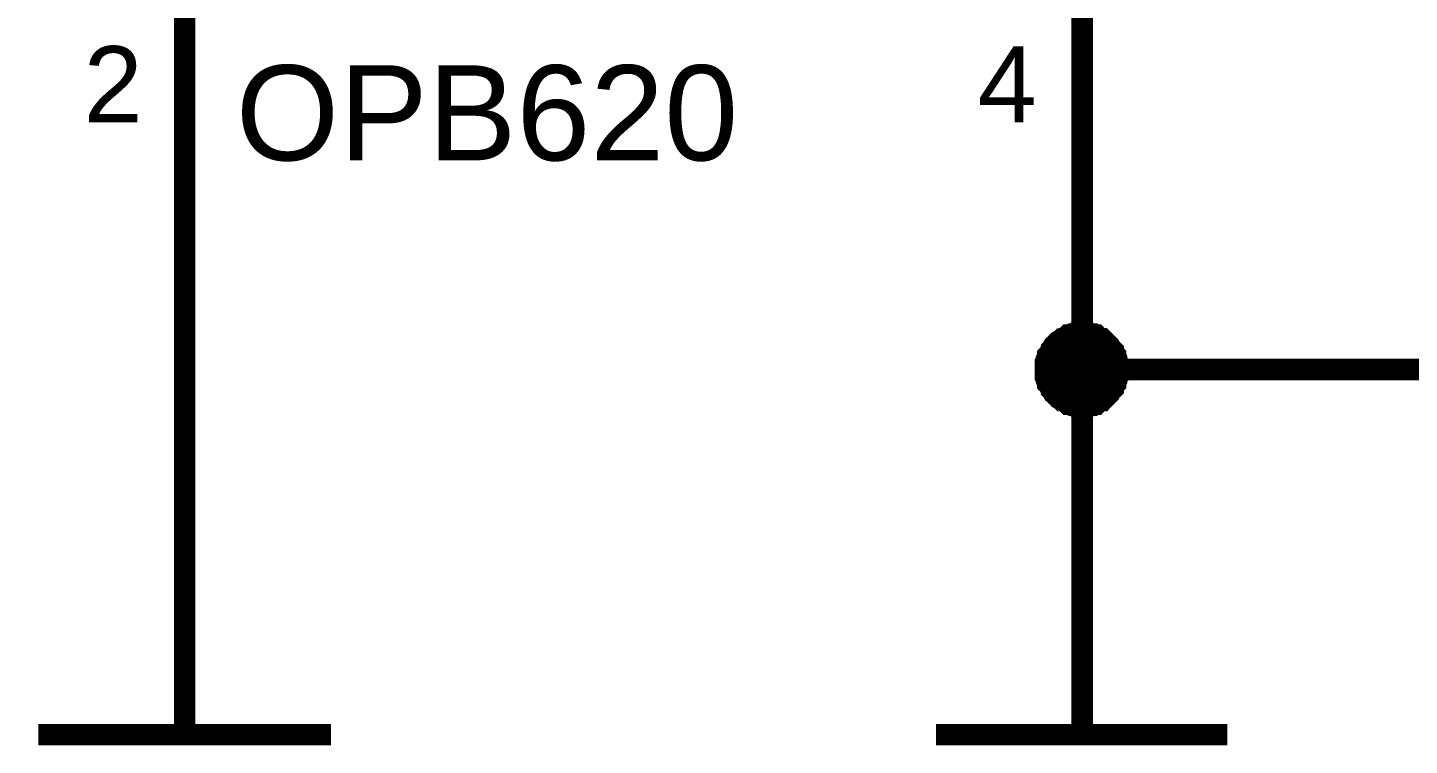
# Model space of a CAD drawing. Header units: millimetres. Extents: x -2024 to 917, y -725 to 13.
# Drawn here: x 294.98 to 314.22, y -664.03 to -654.03 of the extents above; entities that cross this region are included whole.
import ezdxf

# ---------------------------------------------------------------- set-up
doc = ezdxf.new("R2010")
doc.units = ezdxf.units.MM
doc.layers.add('Sheet', color=255, linetype='Continuous')
doc.styles.get("Standard").update_dxf_attribs({"font": 'arial.ttf'})

msp = doc.modelspace()

# ---------------------------------------------------------------- linework, layer by layer
at = {"layer": 'Sheet'}
for points, const_width in [([(297.165, -651.292), (297.165, -656.293)], 0.3), ([(309.661, -651.292), (309.661, -656.293)], 0.3), ([(319.658, -652.551), (319.658, -658.793), (309.661, -658.793), (309.661, -656.293)], 0.3), ([(297.165, -658.793), (297.165, -656.293)], 0.3), ([(309.148, -658.793), (309.148, -658.76), (309.148, -658.744), (309.148, -658.711), (309.165, -658.694), (309.165, -658.661), (309.165, -658.644), (309.181, -658.611), (309.181, -658.595), (309.198, -658.578), (309.214, -658.545), (309.231, -658.528), (309.231, -658.512), (309.247, -658.495), (309.264, -658.462), (309.281, -658.446), (309.297, -658.429), (309.314, -658.412), (309.33, -658.396), (309.363, -658.379), (309.38, -658.363), (309.396, -658.363), (309.413, -658.346), (309.446, -658.33), (309.463, -658.313), (309.479, -658.313), (309.512, -658.297), (309.529, -658.297), (309.562, -658.297), (309.578, -658.28), (309.612, -658.28), (309.628, -658.28), (309.661, -658.28)], 0.3), ([(309.148, -658.793), (309.148, -658.76), (309.148, -658.744), (309.148, -658.711), (309.165, -658.694), (309.165, -658.661), (309.165, -658.644), (309.181, -658.611), (309.181, -658.595), (309.198, -658.578), (309.214, -658.545), (309.231, -658.528), (309.231, -658.512), (309.247, -658.495), (309.264, -658.462), (309.281, -658.446), (309.297, -658.429), (309.314, -658.412), (309.33, -658.396), (309.363, -658.379), (309.38, -658.363), (309.396, -658.363), (309.413, -658.346), (309.446, -658.33), (309.463, -658.313), (309.479, -658.313), (309.512, -658.297), (309.529, -658.297), (309.562, -658.297), (309.578, -658.28), (309.612, -658.28), (309.628, -658.28), (309.661, -658.28)], 0.3), ([(309.148, -658.793), (309.148, -658.76), (309.148, -658.744), (309.148, -658.711), (309.165, -658.694), (309.165, -658.661), (309.165, -658.644), (309.181, -658.611), (309.181, -658.595), (309.198, -658.578), (309.214, -658.545), (309.231, -658.528), (309.231, -658.512), (309.247, -658.495), (309.264, -658.462), (309.281, -658.446), (309.297, -658.429), (309.314, -658.412), (309.33, -658.396), (309.363, -658.379), (309.38, -658.363), (309.396, -658.363), (309.413, -658.346), (309.446, -658.33), (309.463, -658.313), (309.479, -658.313), (309.512, -658.297), (309.529, -658.297), (309.562, -658.297), (309.578, -658.28), (309.612, -658.28), (309.628, -658.28), (309.661, -658.28)], 0.3), ([(309.148, -658.793), (309.148, -658.76), (309.148, -658.744), (309.148, -658.711), (309.165, -658.694), (309.165, -658.661), (309.165, -658.644), (309.181, -658.611), (309.181, -658.595), (309.198, -658.578), (309.214, -658.545), (309.231, -658.528), (309.231, -658.512), (309.247, -658.495), (309.264, -658.462), (309.281, -658.446), (309.297, -658.429), (309.314, -658.412), (309.33, -658.396), (309.363, -658.379), (309.38, -658.363), (309.396, -658.363), (309.413, -658.346), (309.446, -658.33), (309.463, -658.313), (309.479, -658.313), (309.512, -658.297), (309.529, -658.297), (309.562, -658.297), (309.578, -658.28), (309.612, -658.28), (309.628, -658.28), (309.661, -658.28)], 0.3), ([(309.148, -658.793), (309.148, -658.76), (309.148, -658.744), (309.148, -658.711), (309.165, -658.694), (309.165, -658.661), (309.165, -658.644), (309.181, -658.611), (309.181, -658.595), (309.198, -658.578), (309.214, -658.545), (309.231, -658.528), (309.231, -658.512), (309.247, -658.495), (309.264, -658.462), (309.281, -658.446), (309.297, -658.429), (309.314, -658.412), (309.33, -658.396), (309.363, -658.379), (309.38, -658.363), (309.396, -658.363), (309.413, -658.346), (309.446, -658.33), (309.463, -658.313), (309.479, -658.313), (309.512, -658.297), (309.529, -658.297), (309.562, -658.297), (309.578, -658.28), (309.612, -658.28), (309.628, -658.28), (309.661, -658.28)], 0.0991), ([(309.148, -658.793), (309.148, -658.76), (309.148, -658.744), (309.148, -658.711), (309.165, -658.694), (309.165, -658.661), (309.165, -658.644), (309.181, -658.611), (309.181, -658.595), (309.198, -658.578), (309.214, -658.545), (309.231, -658.528), (309.231, -658.512), (309.247, -658.495), (309.264, -658.462), (309.281, -658.446), (309.297, -658.429), (309.314, -658.412), (309.33, -658.396), (309.363, -658.379), (309.38, -658.363), (309.396, -658.363), (309.413, -658.346), (309.446, -658.33), (309.463, -658.313), (309.479, -658.313), (309.512, -658.297), (309.529, -658.297), (309.562, -658.297), (309.578, -658.28), (309.612, -658.28), (309.628, -658.28), (309.661, -658.28)], 0.0991), ([(309.148, -658.793), (309.148, -658.76), (309.148, -658.744), (309.148, -658.711), (309.165, -658.694), (309.165, -658.661), (309.165, -658.644), (309.181, -658.611), (309.181, -658.595), (309.198, -658.578), (309.214, -658.545), (309.231, -658.528), (309.231, -658.512), (309.247, -658.495), (309.264, -658.462), (309.281, -658.446), (309.297, -658.429), (309.314, -658.412), (309.33, -658.396), (309.363, -658.379), (309.38, -658.363), (309.396, -658.363), (309.413, -658.346), (309.446, -658.33), (309.463, -658.313), (309.479, -658.313), (309.512, -658.297), (309.529, -658.297), (309.562, -658.297), (309.578, -658.28), (309.612, -658.28), (309.628, -658.28), (309.661, -658.28)], 0.0991), ([(309.148, -658.793), (309.148, -658.76), (309.148, -658.744), (309.148, -658.711), (309.165, -658.694), (309.165, -658.661), (309.165, -658.644), (309.181, -658.611), (309.181, -658.595), (309.198, -658.578), (309.214, -658.545), (309.231, -658.528), (309.231, -658.512), (309.247, -658.495), (309.264, -658.462), (309.281, -658.446), (309.297, -658.429), (309.314, -658.412), (309.33, -658.396), (309.363, -658.379), (309.38, -658.363), (309.396, -658.363), (309.413, -658.346), (309.446, -658.33), (309.463, -658.313), (309.479, -658.313), (309.512, -658.297), (309.529, -658.297), (309.562, -658.297), (309.578, -658.28), (309.612, -658.28), (309.628, -658.28), (309.661, -658.28)], 0.0991), ([(309.661, -658.28), (309.661, -658.28)], 0.3), ([(309.661, -658.28), (309.694, -658.28), (309.711, -658.28), (309.744, -658.28), (309.761, -658.297), (309.794, -658.297), (309.81, -658.297), (309.827, -658.313), (309.86, -658.313), (309.876, -658.33), (309.893, -658.346), (309.926, -658.363), (309.943, -658.363), (309.959, -658.379), (309.976, -658.396), (309.992, -658.412), (310.009, -658.429), (310.025, -658.446), (310.042, -658.462), (310.058, -658.495), (310.075, -658.512), (310.092, -658.528), (310.092, -658.545), (310.108, -658.578), (310.125, -658.595), (310.125, -658.611), (310.141, -658.644), (310.141, -658.661), (310.141, -658.694), (310.158, -658.711), (310.158, -658.744), (310.158, -658.76), (310.158, -658.793)], 0.3), ([(309.661, -658.28), (309.661, -658.28)], 0.3), ([(309.661, -658.28), (309.694, -658.28), (309.711, -658.28), (309.744, -658.28), (309.761, -658.297), (309.794, -658.297), (309.81, -658.297), (309.827, -658.313), (309.86, -658.313), (309.876, -658.33), (309.893, -658.346), (309.926, -658.363), (309.943, -658.363), (309.959, -658.379), (309.976, -658.396), (309.992, -658.412), (310.009, -658.429), (310.025, -658.446), (310.042, -658.462), (310.058, -658.495), (310.075, -658.512), (310.092, -658.528), (310.092, -658.545), (310.108, -658.578), (310.125, -658.595), (310.125, -658.611), (310.141, -658.644), (310.141, -658.661), (310.141, -658.694), (310.158, -658.711), (310.158, -658.744), (310.158, -658.76), (310.158, -658.793)], 0.3), ([(309.661, -658.28), (309.661, -658.28)], 0.3), ([(309.661, -658.28), (309.694, -658.28), (309.711, -658.28), (309.744, -658.28), (309.761, -658.297), (309.794, -658.297), (309.81, -658.297), (309.827, -658.313), (309.86, -658.313), (309.876, -658.33), (309.893, -658.346), (309.926, -658.363), (309.943, -658.363), (309.959, -658.379), (309.976, -658.396), (309.992, -658.412), (310.009, -658.429), (310.025, -658.446), (310.042, -658.462), (310.058, -658.495), (310.075, -658.512), (310.092, -658.528), (310.092, -658.545), (310.108, -658.578), (310.125, -658.595), (310.125, -658.611), (310.141, -658.644), (310.141, -658.661), (310.141, -658.694), (310.158, -658.711), (310.158, -658.744), (310.158, -658.76), (310.158, -658.793)], 0.3), ([(309.661, -658.28), (309.661, -658.28)], 0.3), ([(309.661, -658.28), (309.694, -658.28), (309.711, -658.28), (309.744, -658.28), (309.761, -658.297), (309.794, -658.297), (309.81, -658.297), (309.827, -658.313), (309.86, -658.313), (309.876, -658.33), (309.893, -658.346), (309.926, -658.363), (309.943, -658.363), (309.959, -658.379), (309.976, -658.396), (309.992, -658.412), (310.009, -658.429), (310.025, -658.446), (310.042, -658.462), (310.058, -658.495), (310.075, -658.512), (310.092, -658.528), (310.092, -658.545), (310.108, -658.578), (310.125, -658.595), (310.125, -658.611), (310.141, -658.644), (310.141, -658.661), (310.141, -658.694), (310.158, -658.711), (310.158, -658.744), (310.158, -658.76), (310.158, -658.793)], 0.3), ([(309.661, -658.28), (309.661, -658.28)], 0.0991), ([(309.661, -658.28), (309.694, -658.28), (309.711, -658.28), (309.744, -658.28), (309.761, -658.297), (309.794, -658.297), (309.81, -658.297), (309.827, -658.313), (309.86, -658.313), (309.876, -658.33), (309.893, -658.346), (309.926, -658.363), (309.943, -658.363), (309.959, -658.379), (309.976, -658.396), (309.992, -658.412), (310.009, -658.429), (310.025, -658.446), (310.042, -658.462), (310.058, -658.495), (310.075, -658.512), (310.092, -658.528), (310.092, -658.545), (310.108, -658.578), (310.125, -658.595), (310.125, -658.611), (310.141, -658.644), (310.141, -658.661), (310.141, -658.694), (310.158, -658.711), (310.158, -658.744), (310.158, -658.76), (310.158, -658.793)], 0.0991), ([(309.661, -658.28), (309.661, -658.28)], 0.0991), ([(309.661, -658.28), (309.694, -658.28), (309.711, -658.28), (309.744, -658.28), (309.761, -658.297), (309.794, -658.297), (309.81, -658.297), (309.827, -658.313), (309.86, -658.313), (309.876, -658.33), (309.893, -658.346), (309.926, -658.363), (309.943, -658.363), (309.959, -658.379), (309.976, -658.396), (309.992, -658.412), (310.009, -658.429), (310.025, -658.446), (310.042, -658.462), (310.058, -658.495), (310.075, -658.512), (310.092, -658.528), (310.092, -658.545), (310.108, -658.578), (310.125, -658.595), (310.125, -658.611), (310.141, -658.644), (310.141, -658.661), (310.141, -658.694), (310.158, -658.711), (310.158, -658.744), (310.158, -658.76), (310.158, -658.793)], 0.0991), ([(309.661, -658.28), (309.661, -658.28)], 0.0991), ([(309.661, -658.28), (309.694, -658.28), (309.711, -658.28), (309.744, -658.28), (309.761, -658.297), (309.794, -658.297), (309.81, -658.297), (309.827, -658.313), (309.86, -658.313), (309.876, -658.33), (309.893, -658.346), (309.926, -658.363), (309.943, -658.363), (309.959, -658.379), (309.976, -658.396), (309.992, -658.412), (310.009, -658.429), (310.025, -658.446), (310.042, -658.462), (310.058, -658.495), (310.075, -658.512), (310.092, -658.528), (310.092, -658.545), (310.108, -658.578), (310.125, -658.595), (310.125, -658.611), (310.141, -658.644), (310.141, -658.661), (310.141, -658.694), (310.158, -658.711), (310.158, -658.744), (310.158, -658.76), (310.158, -658.793)], 0.0991), ([(309.661, -658.28), (309.661, -658.28)], 0.0991), ([(309.661, -658.28), (309.694, -658.28), (309.711, -658.28), (309.744, -658.28), (309.761, -658.297), (309.794, -658.297), (309.81, -658.297), (309.827, -658.313), (309.86, -658.313), (309.876, -658.33), (309.893, -658.346), (309.926, -658.363), (309.943, -658.363), (309.959, -658.379), (309.976, -658.396), (309.992, -658.412), (310.009, -658.429), (310.025, -658.446), (310.042, -658.462), (310.058, -658.495), (310.075, -658.512), (310.092, -658.528), (310.092, -658.545), (310.108, -658.578), (310.125, -658.595), (310.125, -658.611), (310.141, -658.644), (310.141, -658.661), (310.141, -658.694), (310.158, -658.711), (310.158, -658.744), (310.158, -658.76), (310.158, -658.793)], 0.0991), ([(297.165, -658.793), (297.165, -663.877)], 0.3), ([(309.661, -659.307), (309.628, -659.307), (309.612, -659.307), (309.578, -659.307), (309.562, -659.29), (309.529, -659.29), (309.512, -659.29), (309.479, -659.274), (309.463, -659.274), (309.446, -659.257), (309.413, -659.24), (309.396, -659.224), (309.38, -659.224), (309.363, -659.207), (309.33, -659.191), (309.314, -659.174), (309.297, -659.158), (309.281, -659.141), (309.264, -659.125), (309.247, -659.091), (309.231, -659.075), (309.231, -659.058), (309.214, -659.042), (309.198, -659.009), (309.181, -658.992), (309.181, -658.975), (309.165, -658.942), (309.165, -658.926), (309.165, -658.893), (309.148, -658.876), (309.148, -658.843), (309.148, -658.826), (309.148, -658.793)], 0.3), ([(309.148, -658.793), (309.148, -658.793)], 0.3), ([(309.661, -659.307), (309.628, -659.307), (309.612, -659.307), (309.578, -659.307), (309.562, -659.29), (309.529, -659.29), (309.512, -659.29), (309.479, -659.274), (309.463, -659.274), (309.446, -659.257), (309.413, -659.24), (309.396, -659.224), (309.38, -659.224), (309.363, -659.207), (309.33, -659.191), (309.314, -659.174), (309.297, -659.158), (309.281, -659.141), (309.264, -659.125), (309.247, -659.091), (309.231, -659.075), (309.231, -659.058), (309.214, -659.042), (309.198, -659.009), (309.181, -658.992), (309.181, -658.975), (309.165, -658.942), (309.165, -658.926), (309.165, -658.893), (309.148, -658.876), (309.148, -658.843), (309.148, -658.826), (309.148, -658.793)], 0.3), ([(309.148, -658.793), (309.148, -658.793)], 0.3), ([(309.661, -659.307), (309.628, -659.307), (309.612, -659.307), (309.578, -659.307), (309.562, -659.29), (309.529, -659.29), (309.512, -659.29), (309.479, -659.274), (309.463, -659.274), (309.446, -659.257), (309.413, -659.24), (309.396, -659.224), (309.38, -659.224), (309.363, -659.207), (309.33, -659.191), (309.314, -659.174), (309.297, -659.158), (309.281, -659.141), (309.264, -659.125), (309.247, -659.091), (309.231, -659.075), (309.231, -659.058), (309.214, -659.042), (309.198, -659.009), (309.181, -658.992), (309.181, -658.975), (309.165, -658.942), (309.165, -658.926), (309.165, -658.893), (309.148, -658.876), (309.148, -658.843), (309.148, -658.826), (309.148, -658.793)], 0.3), ([(309.148, -658.793), (309.148, -658.793)], 0.3), ([(309.661, -659.307), (309.628, -659.307), (309.612, -659.307), (309.578, -659.307), (309.562, -659.29), (309.529, -659.29), (309.512, -659.29), (309.479, -659.274), (309.463, -659.274), (309.446, -659.257), (309.413, -659.24), (309.396, -659.224), (309.38, -659.224), (309.363, -659.207), (309.33, -659.191), (309.314, -659.174), (309.297, -659.158), (309.281, -659.141), (309.264, -659.125), (309.247, -659.091), (309.231, -659.075), (309.231, -659.058), (309.214, -659.042), (309.198, -659.009), (309.181, -658.992), (309.181, -658.975), (309.165, -658.942), (309.165, -658.926), (309.165, -658.893), (309.148, -658.876), (309.148, -658.843), (309.148, -658.826), (309.148, -658.793)], 0.3), ([(309.148, -658.793), (309.148, -658.793)], 0.3), ([(309.661, -658.793), (309.661, -663.877)], 0.3), ([(310.158, -658.793), (310.158, -658.826), (310.158, -658.843), (310.158, -658.876), (310.141, -658.893), (310.141, -658.926), (310.141, -658.942), (310.125, -658.975), (310.125, -658.992), (310.108, -659.009), (310.092, -659.042), (310.092, -659.058), (310.075, -659.075), (310.058, -659.091), (310.042, -659.125), (310.025, -659.141), (310.009, -659.158), (309.992, -659.174), (309.976, -659.191), (309.959, -659.207), (309.943, -659.224), (309.926, -659.224), (309.893, -659.24), (309.876, -659.257), (309.86, -659.274), (309.827, -659.274), (309.81, -659.29), (309.794, -659.29), (309.761, -659.29), (309.744, -659.307), (309.711, -659.307), (309.694, -659.307), (309.661, -659.307)], 0.3), ([(310.158, -658.793), (310.158, -658.826), (310.158, -658.843), (310.158, -658.876), (310.141, -658.893), (310.141, -658.926), (310.141, -658.942), (310.125, -658.975), (310.125, -658.992), (310.108, -659.009), (310.092, -659.042), (310.092, -659.058), (310.075, -659.075), (310.058, -659.091), (310.042, -659.125), (310.025, -659.141), (310.009, -659.158), (309.992, -659.174), (309.976, -659.191), (309.959, -659.207), (309.943, -659.224), (309.926, -659.224), (309.893, -659.24), (309.876, -659.257), (309.86, -659.274), (309.827, -659.274), (309.81, -659.29), (309.794, -659.29), (309.761, -659.29), (309.744, -659.307), (309.711, -659.307), (309.694, -659.307), (309.661, -659.307)], 0.3), ([(310.158, -658.793), (310.158, -658.826), (310.158, -658.843), (310.158, -658.876), (310.141, -658.893), (310.141, -658.926), (310.141, -658.942), (310.125, -658.975), (310.125, -658.992), (310.108, -659.009), (310.092, -659.042), (310.092, -659.058), (310.075, -659.075), (310.058, -659.091), (310.042, -659.125), (310.025, -659.141), (310.009, -659.158), (309.992, -659.174), (309.976, -659.191), (309.959, -659.207), (309.943, -659.224), (309.926, -659.224), (309.893, -659.24), (309.876, -659.257), (309.86, -659.274), (309.827, -659.274), (309.81, -659.29), (309.794, -659.29), (309.761, -659.29), (309.744, -659.307), (309.711, -659.307), (309.694, -659.307), (309.661, -659.307)], 0.3), ([(310.158, -658.793), (310.158, -658.826), (310.158, -658.843), (310.158, -658.876), (310.141, -658.893), (310.141, -658.926), (310.141, -658.942), (310.125, -658.975), (310.125, -658.992), (310.108, -659.009), (310.092, -659.042), (310.092, -659.058), (310.075, -659.075), (310.058, -659.091), (310.042, -659.125), (310.025, -659.141), (310.009, -659.158), (309.992, -659.174), (309.976, -659.191), (309.959, -659.207), (309.943, -659.224), (309.926, -659.224), (309.893, -659.24), (309.876, -659.257), (309.86, -659.274), (309.827, -659.274), (309.81, -659.29), (309.794, -659.29), (309.761, -659.29), (309.744, -659.307), (309.711, -659.307), (309.694, -659.307), (309.661, -659.307)], 0.3), ([(310.158, -658.793), (310.158, -658.793), (310.158, -658.793), (310.158, -658.793), (310.158, -658.793), (310.158, -658.793), (310.158, -658.793), (310.158, -658.793), (310.158, -658.793), (310.158, -658.793), (310.158, -658.793), (310.158, -658.793), (310.158, -658.793), (310.158, -658.793), (310.158, -658.793), (310.158, -658.793), (310.158, -658.793), (310.158, -658.793), (310.158, -658.793), (310.158, -658.793), (310.158, -658.793), (310.158, -658.793), (310.158, -658.793), (310.158, -658.793), (310.158, -658.793), (310.158, -658.793), (310.158, -658.793), (310.158, -658.793), (310.158, -658.793), (310.158, -658.793), (310.158, -658.793), (310.158, -658.793), (310.158, -658.793)], 0.3), ([(310.158, -658.793), (310.158, -658.793)], 0.3), ([(310.158, -658.793), (310.158, -658.793), (310.158, -658.793), (310.158, -658.793), (310.158, -658.793), (310.158, -658.793), (310.158, -658.793), (310.158, -658.793), (310.158, -658.793), (310.158, -658.793), (310.158, -658.793), (310.158, -658.793), (310.158, -658.793), (310.158, -658.793), (310.158, -658.793), (310.158, -658.793), (310.158, -658.793), (310.158, -658.793), (310.158, -658.793), (310.158, -658.793), (310.158, -658.793), (310.158, -658.793), (310.158, -658.793), (310.158, -658.793), (310.158, -658.793), (310.158, -658.793), (310.158, -658.793), (310.158, -658.793), (310.158, -658.793), (310.158, -658.793), (310.158, -658.793), (310.158, -658.793), (310.158, -658.793)], 0.3), ([(310.158, -658.793), (310.158, -658.793)], 0.3), ([(310.158, -658.793), (310.158, -658.793), (310.158, -658.793), (310.158, -658.793), (310.158, -658.793), (310.158, -658.793), (310.158, -658.793), (310.158, -658.793), (310.158, -658.793), (310.158, -658.793), (310.158, -658.793), (310.158, -658.793), (310.158, -658.793), (310.158, -658.793), (310.158, -658.793), (310.158, -658.793), (310.158, -658.793), (310.158, -658.793), (310.158, -658.793), (310.158, -658.793), (310.158, -658.793), (310.158, -658.793), (310.158, -658.793), (310.158, -658.793), (310.158, -658.793), (310.158, -658.793), (310.158, -658.793), (310.158, -658.793), (310.158, -658.793), (310.158, -658.793), (310.158, -658.793), (310.158, -658.793), (310.158, -658.793)], 0.3), ([(310.158, -658.793), (310.158, -658.793)], 0.3), ([(310.158, -658.793), (310.158, -658.793), (310.158, -658.793), (310.158, -658.793), (310.158, -658.793), (310.158, -658.793), (310.158, -658.793), (310.158, -658.793), (310.158, -658.793), (310.158, -658.793), (310.158, -658.793), (310.158, -658.793), (310.158, -658.793), (310.158, -658.793), (310.158, -658.793), (310.158, -658.793), (310.158, -658.793), (310.158, -658.793), (310.158, -658.793), (310.158, -658.793), (310.158, -658.793), (310.158, -658.793), (310.158, -658.793), (310.158, -658.793), (310.158, -658.793), (310.158, -658.793), (310.158, -658.793), (310.158, -658.793), (310.158, -658.793), (310.158, -658.793), (310.158, -658.793), (310.158, -658.793), (310.158, -658.793)], 0.3), ([(310.158, -658.793), (310.158, -658.793)], 0.3), ([(309.661, -659.307), (309.628, -659.307), (309.612, -659.307), (309.578, -659.307), (309.562, -659.29), (309.529, -659.29), (309.512, -659.29), (309.479, -659.274), (309.463, -659.274), (309.446, -659.257), (309.413, -659.24), (309.396, -659.224), (309.38, -659.224), (309.363, -659.207), (309.33, -659.191), (309.314, -659.174), (309.297, -659.158), (309.281, -659.141), (309.264, -659.125), (309.247, -659.091), (309.231, -659.075), (309.231, -659.058), (309.214, -659.042), (309.198, -659.009), (309.181, -658.992), (309.181, -658.975), (309.165, -658.942), (309.165, -658.926), (309.165, -658.893), (309.148, -658.876), (309.148, -658.843), (309.148, -658.826), (309.148, -658.793)], 0.0991), ([(309.148, -658.793), (309.148, -658.793)], 0.0991), ([(309.661, -659.307), (309.628, -659.307), (309.612, -659.307), (309.578, -659.307), (309.562, -659.29), (309.529, -659.29), (309.512, -659.29), (309.479, -659.274), (309.463, -659.274), (309.446, -659.257), (309.413, -659.24), (309.396, -659.224), (309.38, -659.224), (309.363, -659.207), (309.33, -659.191), (309.314, -659.174), (309.297, -659.158), (309.281, -659.141), (309.264, -659.125), (309.247, -659.091), (309.231, -659.075), (309.231, -659.058), (309.214, -659.042), (309.198, -659.009), (309.181, -658.992), (309.181, -658.975), (309.165, -658.942), (309.165, -658.926), (309.165, -658.893), (309.148, -658.876), (309.148, -658.843), (309.148, -658.826), (309.148, -658.793)], 0.0991), ([(309.148, -658.793), (309.148, -658.793)], 0.0991), ([(309.661, -659.307), (309.628, -659.307), (309.612, -659.307), (309.578, -659.307), (309.562, -659.29), (309.529, -659.29), (309.512, -659.29), (309.479, -659.274), (309.463, -659.274), (309.446, -659.257), (309.413, -659.24), (309.396, -659.224), (309.38, -659.224), (309.363, -659.207), (309.33, -659.191), (309.314, -659.174), (309.297, -659.158), (309.281, -659.141), (309.264, -659.125), (309.247, -659.091), (309.231, -659.075), (309.231, -659.058), (309.214, -659.042), (309.198, -659.009), (309.181, -658.992), (309.181, -658.975), (309.165, -658.942), (309.165, -658.926), (309.165, -658.893), (309.148, -658.876), (309.148, -658.843), (309.148, -658.826), (309.148, -658.793)], 0.0991), ([(309.148, -658.793), (309.148, -658.793)], 0.0991), ([(309.661, -659.307), (309.628, -659.307), (309.612, -659.307), (309.578, -659.307), (309.562, -659.29), (309.529, -659.29), (309.512, -659.29), (309.479, -659.274), (309.463, -659.274), (309.446, -659.257), (309.413, -659.24), (309.396, -659.224), (309.38, -659.224), (309.363, -659.207), (309.33, -659.191), (309.314, -659.174), (309.297, -659.158), (309.281, -659.141), (309.264, -659.125), (309.247, -659.091), (309.231, -659.075), (309.231, -659.058), (309.214, -659.042), (309.198, -659.009), (309.181, -658.992), (309.181, -658.975), (309.165, -658.942), (309.165, -658.926), (309.165, -658.893), (309.148, -658.876), (309.148, -658.843), (309.148, -658.826), (309.148, -658.793)], 0.0991), ([(309.148, -658.793), (309.148, -658.793)], 0.0991), ([(310.158, -658.793), (310.158, -658.826), (310.158, -658.843), (310.158, -658.876), (310.141, -658.893), (310.141, -658.926), (310.141, -658.942), (310.125, -658.975), (310.125, -658.992), (310.108, -659.009), (310.092, -659.042), (310.092, -659.058), (310.075, -659.075), (310.058, -659.091), (310.042, -659.125), (310.025, -659.141), (310.009, -659.158), (309.992, -659.174), (309.976, -659.191), (309.959, -659.207), (309.943, -659.224), (309.926, -659.224), (309.893, -659.24), (309.876, -659.257), (309.86, -659.274), (309.827, -659.274), (309.81, -659.29), (309.794, -659.29), (309.761, -659.29), (309.744, -659.307), (309.711, -659.307), (309.694, -659.307), (309.661, -659.307)], 0.0991), ([(310.158, -658.793), (310.158, -658.826), (310.158, -658.843), (310.158, -658.876), (310.141, -658.893), (310.141, -658.926), (310.141, -658.942), (310.125, -658.975), (310.125, -658.992), (310.108, -659.009), (310.092, -659.042), (310.092, -659.058), (310.075, -659.075), (310.058, -659.091), (310.042, -659.125), (310.025, -659.141), (310.009, -659.158), (309.992, -659.174), (309.976, -659.191), (309.959, -659.207), (309.943, -659.224), (309.926, -659.224), (309.893, -659.24), (309.876, -659.257), (309.86, -659.274), (309.827, -659.274), (309.81, -659.29), (309.794, -659.29), (309.761, -659.29), (309.744, -659.307), (309.711, -659.307), (309.694, -659.307), (309.661, -659.307)], 0.0991), ([(310.158, -658.793), (310.158, -658.826), (310.158, -658.843), (310.158, -658.876), (310.141, -658.893), (310.141, -658.926), (310.141, -658.942), (310.125, -658.975), (310.125, -658.992), (310.108, -659.009), (310.092, -659.042), (310.092, -659.058), (310.075, -659.075), (310.058, -659.091), (310.042, -659.125), (310.025, -659.141), (310.009, -659.158), (309.992, -659.174), (309.976, -659.191), (309.959, -659.207), (309.943, -659.224), (309.926, -659.224), (309.893, -659.24), (309.876, -659.257), (309.86, -659.274), (309.827, -659.274), (309.81, -659.29), (309.794, -659.29), (309.761, -659.29), (309.744, -659.307), (309.711, -659.307), (309.694, -659.307), (309.661, -659.307)], 0.0991), ([(310.158, -658.793), (310.158, -658.826), (310.158, -658.843), (310.158, -658.876), (310.141, -658.893), (310.141, -658.926), (310.141, -658.942), (310.125, -658.975), (310.125, -658.992), (310.108, -659.009), (310.092, -659.042), (310.092, -659.058), (310.075, -659.075), (310.058, -659.091), (310.042, -659.125), (310.025, -659.141), (310.009, -659.158), (309.992, -659.174), (309.976, -659.191), (309.959, -659.207), (309.943, -659.224), (309.926, -659.224), (309.893, -659.24), (309.876, -659.257), (309.86, -659.274), (309.827, -659.274), (309.81, -659.29), (309.794, -659.29), (309.761, -659.29), (309.744, -659.307), (309.711, -659.307), (309.694, -659.307), (309.661, -659.307)], 0.0991), ([(310.158, -658.793), (310.158, -658.793), (310.158, -658.793), (310.158, -658.793), (310.158, -658.793), (310.158, -658.793), (310.158, -658.793), (310.158, -658.793), (310.158, -658.793), (310.158, -658.793), (310.158, -658.793), (310.158, -658.793), (310.158, -658.793), (310.158, -658.793), (310.158, -658.793), (310.158, -658.793), (310.158, -658.793), (310.158, -658.793), (310.158, -658.793), (310.158, -658.793), (310.158, -658.793), (310.158, -658.793), (310.158, -658.793), (310.158, -658.793), (310.158, -658.793), (310.158, -658.793), (310.158, -658.793), (310.158, -658.793), (310.158, -658.793), (310.158, -658.793), (310.158, -658.793), (310.158, -658.793), (310.158, -658.793)], 0.0991), ([(310.158, -658.793), (310.158, -658.793)], 0.0991), ([(310.158, -658.793), (310.158, -658.793), (310.158, -658.793), (310.158, -658.793), (310.158, -658.793), (310.158, -658.793), (310.158, -658.793), (310.158, -658.793), (310.158, -658.793), (310.158, -658.793), (310.158, -658.793), (310.158, -658.793), (310.158, -658.793), (310.158, -658.793), (310.158, -658.793), (310.158, -658.793), (310.158, -658.793), (310.158, -658.793), (310.158, -658.793), (310.158, -658.793), (310.158, -658.793), (310.158, -658.793), (310.158, -658.793), (310.158, -658.793), (310.158, -658.793), (310.158, -658.793), (310.158, -658.793), (310.158, -658.793), (310.158, -658.793), (310.158, -658.793), (310.158, -658.793), (310.158, -658.793), (310.158, -658.793)], 0.0991), ([(310.158, -658.793), (310.158, -658.793)], 0.0991), ([(310.158, -658.793), (310.158, -658.793), (310.158, -658.793), (310.158, -658.793), (310.158, -658.793), (310.158, -658.793), (310.158, -658.793), (310.158, -658.793), (310.158, -658.793), (310.158, -658.793), (310.158, -658.793), (310.158, -658.793), (310.158, -658.793), (310.158, -658.793), (310.158, -658.793), (310.158, -658.793), (310.158, -658.793), (310.158, -658.793), (310.158, -658.793), (310.158, -658.793), (310.158, -658.793), (310.158, -658.793), (310.158, -658.793), (310.158, -658.793), (310.158, -658.793), (310.158, -658.793), (310.158, -658.793), (310.158, -658.793), (310.158, -658.793), (310.158, -658.793), (310.158, -658.793), (310.158, -658.793), (310.158, -658.793)], 0.0991), ([(310.158, -658.793), (310.158, -658.793)], 0.0991), ([(310.158, -658.793), (310.158, -658.793), (310.158, -658.793), (310.158, -658.793), (310.158, -658.793), (310.158, -658.793), (310.158, -658.793), (310.158, -658.793), (310.158, -658.793), (310.158, -658.793), (310.158, -658.793), (310.158, -658.793), (310.158, -658.793), (310.158, -658.793), (310.158, -658.793), (310.158, -658.793), (310.158, -658.793), (310.158, -658.793), (310.158, -658.793), (310.158, -658.793), (310.158, -658.793), (310.158, -658.793), (310.158, -658.793), (310.158, -658.793), (310.158, -658.793), (310.158, -658.793), (310.158, -658.793), (310.158, -658.793), (310.158, -658.793), (310.158, -658.793), (310.158, -658.793), (310.158, -658.793), (310.158, -658.793)], 0.0991), ([(310.158, -658.793), (310.158, -658.793)], 0.0991), ([(295.129, -663.877), (299.201, -663.877)], 0.3), ([(307.625, -663.877), (311.68, -663.877)], 0.3)]:
    msp.add_lwpolyline(points, dxfattribs=dict(at, const_width=const_width))
at = {"layer": 'Sheet', "const_width": 0.508}
msp.add_lwpolyline([(309.332, -658.786, 1), (309.84, -658.786, 1)], format="xyb", close=True, dxfattribs=at)

# ---------------------------------------------------------------- texts
at = {"layer": 'Sheet'}
for s, height, p in [('2', 1.06, (295.758, -655.349)), ('4', 1.06, (308.205, -655.349)), ('OPB620', 1.3247, (297.877, -655.879))]:
    msp.add_text(s, height=height, dxfattribs=at).set_placement(p)

doc.saveas('drawing.dxf')
